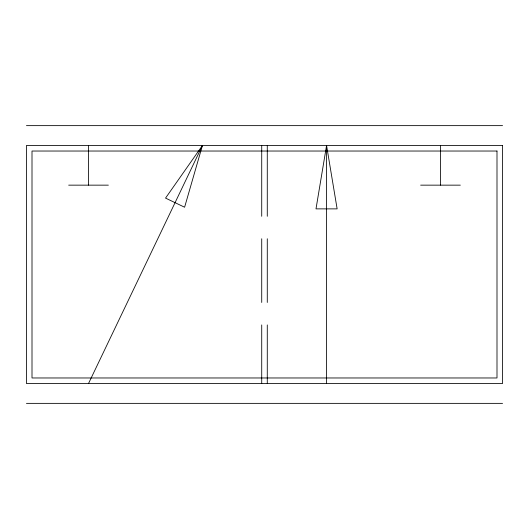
<?xml version="1.0" encoding="UTF-8"?>
<svg xmlns="http://www.w3.org/2000/svg" width="529" height="529" viewBox="0 0 529 529"><rect width="100%" height="100%" fill="white"/><g stroke="black" fill="none" stroke-linecap="round" stroke-linejoin="round"><path stroke-width="0.79" d="M326.565 145.475L315.998 208.876L337.132 208.876L326.565 145.475L326.565 383.525M202.435 145.475L184.601 207.229L165.537 198.104L202.435 145.475L88.515 383.525M26.45 125.638L502.55 125.638M68.677 185.15L108.352 185.15M420.648 185.15L460.323 185.15M26.45 403.363L502.55 403.363M440.485 145.475L440.485 185.15M267.277 145.475L267.277 216.288M267.277 238.771L267.277 302.462M267.277 324.938L267.277 383.525M261.723 145.475L261.723 216.288M261.723 238.771L261.723 302.462M261.723 324.938L261.723 383.525M88.515 145.475L88.515 185.15M502.55 145.475L26.45 145.475L26.45 383.525L502.55 383.525L502.55 145.475M496.995 151.03L32.005 151.03L32.005 377.971L496.995 377.971L496.995 151.03"/></g></svg>
